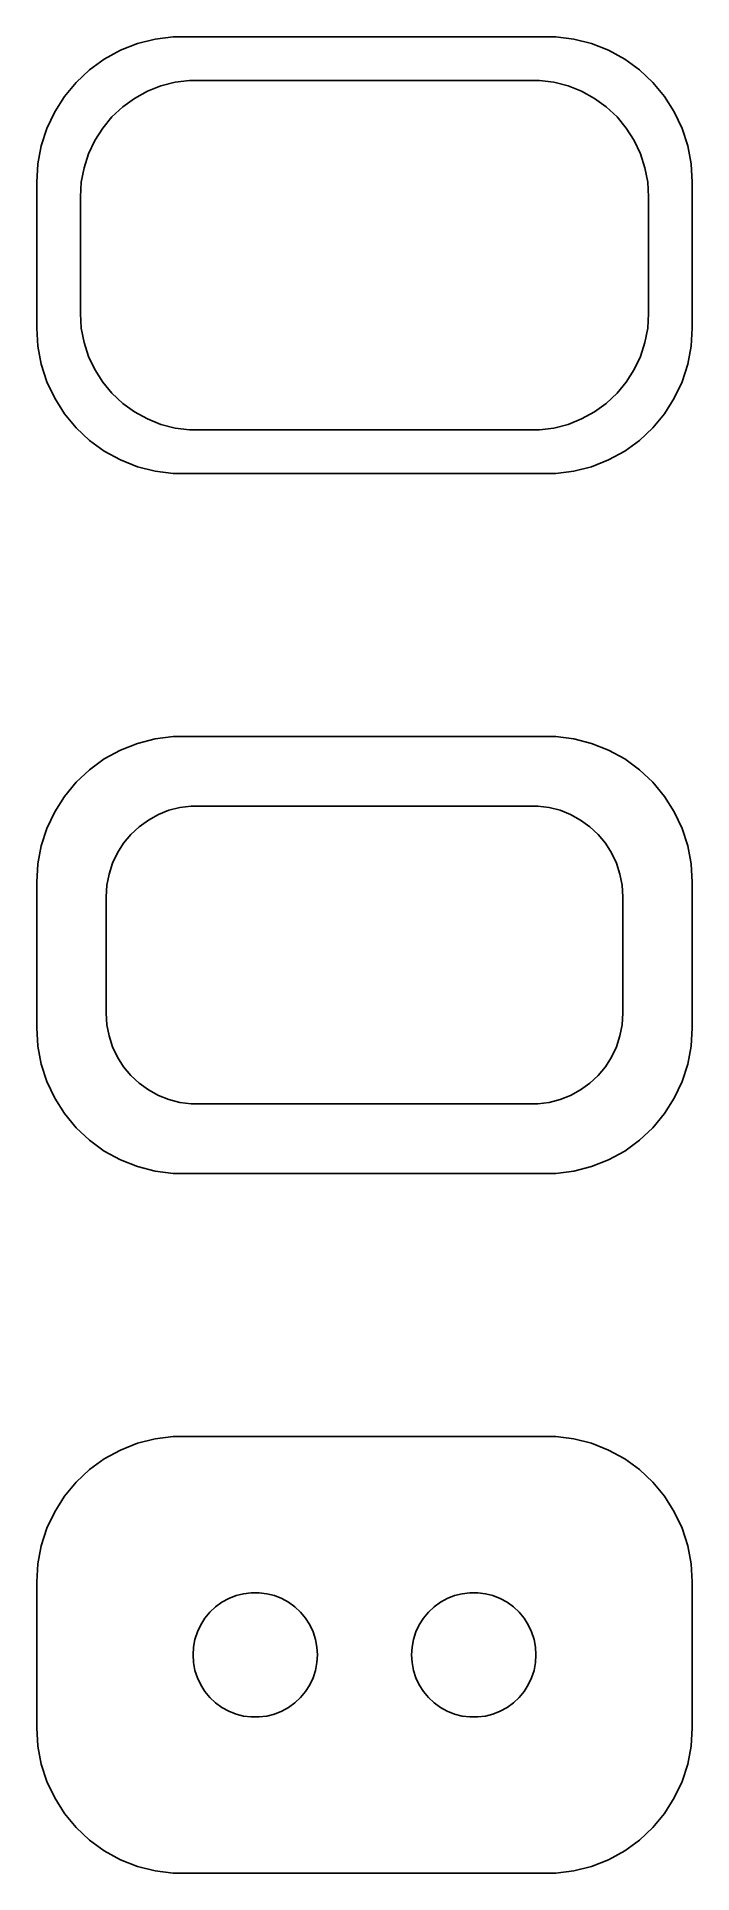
# Model space of a CAD drawing. Header units: metres. Extents: x -11.2 to 11.2, y 64.5 to 127.5.
import ezdxf

# ---------------------------------------------------------------- set-up
doc = ezdxf.new("R2010")
doc.units = ezdxf.units.M

msp = doc.modelspace()

# ---------------------------------------------------------------- linework, layer by layer
for p, q in [((-7.79507, 127.255), (-8.37889, 127.024)), ((-7.1869, 127.411), (-7.79507, 127.255)), ((-6.56395, 127.49), (-7.1869, 127.411)), ((6.56395, 127.49), (-6.56395, 127.49)), ((7.1869, 127.411), (6.56395, 127.49)), ((7.79507, 127.255), (7.1869, 127.411)), ((8.37889, 127.024), (7.79507, 127.255)), ((-8.92912, 126.722), (-9.43712, 126.353)), ((-8.37889, 127.024), (-8.92912, 126.722)), ((8.92912, 126.722), (8.37889, 127.024)), ((9.43712, 126.353), (8.92912, 126.722)), ((-9.43712, 126.353), (-9.89484, 125.923)), ((-6.49951, 125.929), (-6.00116, 125.992)), ((-6.00116, 125.992), (6.00116, 125.992)), ((6.00116, 125.992), (6.49951, 125.929)), ((9.89484, 125.923), (9.43712, 126.353)), ((-10.2951, 125.439), (-10.6315, 124.909)), ((-9.89484, 125.923), (-10.2951, 125.439)), ((-8.29968, 125.082), (-7.8933, 125.377)), ((-7.8933, 125.377), (-7.45311, 125.619)), ((-7.45311, 125.619), (-6.98605, 125.804)), ((-6.98605, 125.804), (-6.49951, 125.929)), ((6.49951, 125.929), (6.98605, 125.804)), ((6.98605, 125.804), (7.45311, 125.619)), ((7.45311, 125.619), (7.8933, 125.377)), ((7.8933, 125.377), (8.29968, 125.082)), ((10.2951, 125.439), (9.89484, 125.923)), ((10.6315, 124.909), (10.2951, 125.439)), ((-10.6315, 124.909), (-10.8989, 124.341)), ((-8.98605, 124.351), (-8.66586, 124.738)), ((-8.66586, 124.738), (-8.29968, 125.082)), ((8.29968, 125.082), (8.66586, 124.738)), ((8.66586, 124.738), (8.98605, 124.351)), ((10.8989, 124.341), (10.6315, 124.909)), ((-10.8989, 124.341), (-11.0929, 123.743)), ((-9.25522, 123.927), (-8.98605, 124.351)), ((8.98605, 124.351), (9.25522, 123.927)), ((11.0929, 123.743), (10.8989, 124.341)), ((-11.0929, 123.743), (-11.2106, 123.127)), ((-9.62433, 122.995), (-9.4691, 123.472)), ((-9.4691, 123.472), (-9.25522, 123.927)), ((9.25522, 123.927), (9.4691, 123.472)), ((9.4691, 123.472), (9.62433, 122.995)), ((11.2106, 123.127), (11.0929, 123.743)), ((-11.2106, 123.127), (-11.25, 122.5)), ((-9.71844, 122.501), (-9.62433, 122.995)), ((9.62433, 122.995), (9.71844, 122.501)), ((11.25, 122.5), (11.2106, 123.127)), ((-11.25, 122.5), (-11.25, 117.5)), ((-9.75, 122), (-9.71844, 122.501)), ((9.71844, 122.501), (9.75, 122)), ((11.25, 117.5), (11.25, 122.5)), ((-9.75, 118), (-9.75, 122)), ((9.75, 122), (9.75, 118)), ((-9.71844, 117.499), (-9.75, 118)), ((9.75, 118), (9.71844, 117.499)), ((-11.25, 117.5), (-11.2106, 116.873)), ((-9.62433, 117.005), (-9.71844, 117.499)), ((9.71844, 117.499), (9.62433, 117.005)), ((11.2106, 116.873), (11.25, 117.5)), ((-11.2106, 116.873), (-11.0929, 116.257)), ((-9.4691, 116.528), (-9.62433, 117.005)), ((-9.25522, 116.073), (-9.4691, 116.528)), ((9.4691, 116.528), (9.25522, 116.073)), ((9.62433, 117.005), (9.4691, 116.528)), ((11.0929, 116.257), (11.2106, 116.873)), ((-11.0929, 116.257), (-10.8989, 115.659)), ((-8.98605, 115.649), (-9.25522, 116.073)), ((9.25522, 116.073), (8.98605, 115.649)), ((10.8989, 115.659), (11.0929, 116.257)), ((-10.8989, 115.659), (-10.6315, 115.091)), ((-8.66586, 115.262), (-8.98605, 115.649)), ((-8.29968, 114.918), (-8.66586, 115.262)), ((8.66586, 115.262), (8.29968, 114.918)), ((8.98605, 115.649), (8.66586, 115.262)), ((10.6315, 115.091), (10.8989, 115.659)), ((-10.6315, 115.091), (-10.2951, 114.561)), ((-7.8933, 114.623), (-8.29968, 114.918)), ((8.29968, 114.918), (7.8933, 114.623)), ((10.2951, 114.561), (10.6315, 115.091)), ((-10.2951, 114.561), (-9.89484, 114.077)), ((-9.89484, 114.077), (-9.43712, 113.647)), ((-7.45311, 114.381), (-7.8933, 114.623)), ((-6.98605, 114.196), (-7.45311, 114.381)), ((-6.49951, 114.071), (-6.98605, 114.196)), ((-6.00116, 114.008), (-6.49951, 114.071)), ((6.00116, 114.008), (-6.00116, 114.008)), ((6.49951, 114.071), (6.00116, 114.008)), ((6.98605, 114.196), (6.49951, 114.071)), ((7.45311, 114.381), (6.98605, 114.196)), ((7.8933, 114.623), (7.45311, 114.381)), ((9.43712, 113.647), (9.89484, 114.077)), ((9.89484, 114.077), (10.2951, 114.561)), ((-9.43712, 113.647), (-8.92912, 113.278)), ((8.92912, 113.278), (9.43712, 113.647)), ((-8.92912, 113.278), (-8.37889, 112.976)), ((-8.37889, 112.976), (-7.79507, 112.745)), ((-7.79507, 112.745), (-7.1869, 112.589)), ((7.1869, 112.589), (7.79507, 112.745)), ((7.79507, 112.745), (8.37889, 112.976)), ((8.37889, 112.976), (8.92912, 113.278)), ((-7.1869, 112.589), (-6.56395, 112.51)), ((-6.56395, 112.51), (6.56395, 112.51)), ((6.56395, 112.51), (7.1869, 112.589)), ((-7.1869, 103.411), (-7.79507, 103.255)), ((-6.56395, 103.49), (-7.1869, 103.411)), ((6.56395, 103.49), (-6.56395, 103.49)), ((7.1869, 103.411), (6.56395, 103.49)), ((7.79507, 103.255), (7.1869, 103.411)), ((-8.92912, 102.722), (-9.43712, 102.353)), ((-8.37889, 103.024), (-8.92912, 102.722)), ((-7.79507, 103.255), (-8.37889, 103.024)), ((8.37889, 103.024), (7.79507, 103.255)), ((8.92912, 102.722), (8.37889, 103.024)), ((9.43712, 102.353), (8.92912, 102.722)), ((-9.43712, 102.353), (-9.89484, 101.923)), ((9.89484, 101.923), (9.43712, 102.353)), ((-10.2951, 101.439), (-10.6315, 100.909)), ((-9.89484, 101.923), (-10.2951, 101.439)), ((10.2951, 101.439), (9.89484, 101.923)), ((10.6315, 100.909), (10.2951, 101.439)), ((-10.6315, 100.909), (-10.8989, 100.341)), ((-7.41798, 100.628), (-7.07541, 100.817)), ((-7.07541, 100.817), (-6.71194, 100.961)), ((-6.71194, 100.961), (-6.3333, 101.058)), ((-6.3333, 101.058), (-5.94545, 101.107)), ((-5.94545, 101.107), (5.94545, 101.107)), ((5.94545, 101.107), (6.3333, 101.058)), ((6.3333, 101.058), (6.71194, 100.961)), ((6.71194, 100.961), (7.07541, 100.817)), ((7.07541, 100.817), (7.41798, 100.628)), ((10.8989, 100.341), (10.6315, 100.909)), ((-10.8989, 100.341), (-11.0929, 99.7434)), ((-8.01921, 100.131), (-7.73424, 100.399)), ((-7.73424, 100.399), (-7.41798, 100.628)), ((7.41798, 100.628), (7.73424, 100.399)), ((7.73424, 100.399), (8.01921, 100.131)), ((11.0929, 99.7434), (10.8989, 100.341)), ((-11.0929, 99.7434), (-11.2106, 99.1267)), ((-8.47786, 99.4996), (-8.2684, 99.8297)), ((-8.2684, 99.8297), (-8.01921, 100.131)), ((8.01921, 100.131), (8.2684, 99.8297)), ((8.2684, 99.8297), (8.47786, 99.4996)), ((11.2106, 99.1267), (11.0929, 99.7434)), ((-11.2106, 99.1267), (-11.25, 98.5)), ((-8.76512, 98.7741), (-8.64432, 99.1459)), ((-8.64432, 99.1459), (-8.47786, 99.4996)), ((8.47786, 99.4996), (8.64432, 99.1459)), ((8.64432, 99.1459), (8.76512, 98.7741)), ((11.25, 98.5), (11.2106, 99.1267)), ((-11.25, 98.5), (-11.25, 93.5)), ((-8.86292, 98), (-8.83836, 98.3902)), ((-8.83836, 98.3902), (-8.76512, 98.7741)), ((8.76512, 98.7741), (8.83836, 98.3902)), ((8.83836, 98.3902), (8.86292, 98)), ((11.25, 93.5), (11.25, 98.5)), ((-8.86292, 94), (-8.86292, 98)), ((8.86292, 98), (8.86292, 94)), ((-8.83836, 93.6098), (-8.86292, 94)), ((8.86292, 94), (8.83836, 93.6098)), ((-11.25, 93.5), (-11.2106, 92.8733)), ((-8.76512, 93.2259), (-8.83836, 93.6098)), ((-8.64432, 92.8541), (-8.76512, 93.2259)), ((8.76512, 93.2259), (8.64432, 92.8541)), ((8.83836, 93.6098), (8.76512, 93.2259)), ((11.2106, 92.8733), (11.25, 93.5)), ((-11.2106, 92.8733), (-11.0929, 92.2566)), ((-8.47786, 92.5004), (-8.64432, 92.8541)), ((8.64432, 92.8541), (8.47786, 92.5004)), ((11.0929, 92.2566), (11.2106, 92.8733)), ((-11.0929, 92.2566), (-10.8989, 91.6594)), ((-8.2684, 92.1703), (-8.47786, 92.5004)), ((-8.01921, 91.8691), (-8.2684, 92.1703)), ((8.2684, 92.1703), (8.01921, 91.8691)), ((8.47786, 92.5004), (8.2684, 92.1703)), ((10.8989, 91.6594), (11.0929, 92.2566)), ((-10.8989, 91.6594), (-10.6315, 91.0912)), ((-7.73424, 91.6015), (-8.01921, 91.8691)), ((-7.41798, 91.3717), (-7.73424, 91.6015)), ((-7.07541, 91.1833), (-7.41798, 91.3717)), ((7.41798, 91.3717), (7.07541, 91.1833)), ((7.73424, 91.6015), (7.41798, 91.3717)), ((8.01921, 91.8691), (7.73424, 91.6015)), ((10.6315, 91.0912), (10.8989, 91.6594)), ((-10.6315, 91.0912), (-10.2951, 90.5611)), ((-6.71194, 91.0394), (-7.07541, 91.1833)), ((-6.3333, 90.9422), (-6.71194, 91.0394)), ((-5.94545, 90.8932), (-6.3333, 90.9422)), ((5.94545, 90.8932), (-5.94545, 90.8932)), ((6.3333, 90.9422), (5.94545, 90.8932)), ((6.71194, 91.0394), (6.3333, 90.9422)), ((7.07541, 91.1833), (6.71194, 91.0394)), ((10.2951, 90.5611), (10.6315, 91.0912)), ((-10.2951, 90.5611), (-9.89484, 90.0773)), ((-9.89484, 90.0773), (-9.43712, 89.6474)), ((9.43712, 89.6474), (9.89484, 90.0773)), ((9.89484, 90.0773), (10.2951, 90.5611)), ((-9.43712, 89.6474), (-8.92912, 89.2784)), ((8.92912, 89.2784), (9.43712, 89.6474)), ((-8.92912, 89.2784), (-8.37889, 88.9759)), ((-8.37889, 88.9759), (-7.79507, 88.7447)), ((7.79507, 88.7447), (8.37889, 88.9759)), ((8.37889, 88.9759), (8.92912, 89.2784)), ((-7.79507, 88.7447), (-7.1869, 88.5886)), ((-7.1869, 88.5886), (-6.56395, 88.5099)), ((-6.56395, 88.5099), (6.56395, 88.5099)), ((6.56395, 88.5099), (7.1869, 88.5886)), ((7.1869, 88.5886), (7.79507, 88.7447)), ((-7.1869, 79.4114), (-7.79507, 79.2553)), ((-6.56395, 79.4901), (-7.1869, 79.4114)), ((6.56395, 79.4901), (-6.56395, 79.4901)), ((7.1869, 79.4114), (6.56395, 79.4901)), ((7.79507, 79.2553), (7.1869, 79.4114)), ((-8.37889, 79.0241), (-8.92912, 78.7216)), ((-7.79507, 79.2553), (-8.37889, 79.0241)), ((8.37889, 79.0241), (7.79507, 79.2553)), ((8.92912, 78.7216), (8.37889, 79.0241)), ((-9.43712, 78.3526), (-9.89484, 77.9227)), ((-8.92912, 78.7216), (-9.43712, 78.3526)), ((9.43712, 78.3526), (8.92912, 78.7216)), ((9.89484, 77.9227), (9.43712, 78.3526)), ((-9.89484, 77.9227), (-10.2951, 77.4389)), ((10.2951, 77.4389), (9.89484, 77.9227)), ((-10.6315, 76.9088), (-10.8989, 76.3406)), ((-10.2951, 77.4389), (-10.6315, 76.9088)), ((10.6315, 76.9088), (10.2951, 77.4389)), ((10.8989, 76.3406), (10.6315, 76.9088)), ((-10.8989, 76.3406), (-11.0929, 75.7434)), ((11.0929, 75.7434), (10.8989, 76.3406)), ((-11.0929, 75.7434), (-11.2106, 75.1267)), ((11.2106, 75.1267), (11.0929, 75.7434)), ((-11.2106, 75.1267), (-11.25, 74.5)), ((11.25, 74.5), (11.2106, 75.1267)), ((-11.25, 74.5), (-11.25, 69.5)), ((11.25, 69.5), (11.25, 74.5)), ((-5.11108, 73.6453), (-4.89413, 73.8029)), ((-4.89413, 73.8029), (-4.65915, 73.9321)), ((-4.65915, 73.9321), (-4.40984, 74.0308)), ((-4.40984, 74.0308), (-4.1501, 74.0975)), ((-4.1501, 74.0975), (-3.88406, 74.1311)), ((-3.88406, 74.1311), (-3.61592, 74.1311)), ((-3.61592, 74.1311), (-3.34988, 74.0975)), ((-3.34988, 74.0975), (-3.09015, 74.0308)), ((-3.09015, 74.0308), (-2.84084, 73.9321)), ((-2.84084, 73.9321), (-2.60585, 73.8029)), ((-2.60585, 73.8029), (-2.3889, 73.6453)), ((2.3889, 73.6453), (2.60585, 73.8029)), ((2.60585, 73.8029), (2.84084, 73.9321)), ((2.84084, 73.9321), (3.09015, 74.0308)), ((3.09015, 74.0308), (3.34988, 74.0975)), ((3.34988, 74.0975), (3.61592, 74.1311)), ((3.61592, 74.1311), (3.88406, 74.1311)), ((3.88406, 74.1311), (4.1501, 74.0975)), ((4.1501, 74.0975), (4.40984, 74.0308)), ((4.40984, 74.0308), (4.65915, 73.9321)), ((4.65915, 73.9321), (4.89413, 73.8029)), ((4.89413, 73.8029), (5.11108, 73.6453)), ((-5.62117, 73.0287), (-5.47748, 73.2551)), ((-5.47748, 73.2551), (-5.30655, 73.4617)), ((-5.30655, 73.4617), (-5.11108, 73.6453)), ((-2.3889, 73.6453), (-2.19344, 73.4617)), ((-2.19344, 73.4617), (-2.02251, 73.2551)), ((-2.02251, 73.2551), (-1.87881, 73.0287)), ((1.87881, 73.0287), (2.02251, 73.2551)), ((2.02251, 73.2551), (2.19344, 73.4617)), ((2.19344, 73.4617), (2.3889, 73.6453)), ((5.11108, 73.6453), (5.30655, 73.4617)), ((5.30655, 73.4617), (5.47748, 73.2551)), ((5.47748, 73.2551), (5.62117, 73.0287)), ((-5.86845, 72.2676), (-5.81821, 72.531)), ((-5.81821, 72.531), (-5.73534, 72.786)), ((-5.73534, 72.786), (-5.62117, 73.0287)), ((-1.87881, 73.0287), (-1.76465, 72.786)), ((-1.76465, 72.786), (-1.68178, 72.531)), ((-1.68178, 72.531), (-1.63153, 72.2676)), ((1.63153, 72.2676), (1.68178, 72.531)), ((1.68178, 72.531), (1.76465, 72.786)), ((1.76465, 72.786), (1.87881, 73.0287)), ((5.62117, 73.0287), (5.73534, 72.786)), ((5.73534, 72.786), (5.81821, 72.531)), ((5.81821, 72.531), (5.86845, 72.2676)), ((-5.88528, 72), (-5.86845, 72.2676)), ((-5.86845, 71.7324), (-5.88528, 72)), ((-1.63153, 72.2676), (-1.6147, 72)), ((-1.6147, 72), (-1.63153, 71.7324)), ((1.6147, 72), (1.63153, 72.2676)), ((1.63153, 71.7324), (1.6147, 72)), ((5.86845, 72.2676), (5.88528, 72)), ((5.88528, 72), (5.86845, 71.7324)), ((-5.81821, 71.469), (-5.86845, 71.7324)), ((-5.73534, 71.214), (-5.81821, 71.469)), ((-5.62117, 70.9713), (-5.73534, 71.214)), ((-1.76465, 71.214), (-1.87881, 70.9713)), ((-1.68178, 71.469), (-1.76465, 71.214)), ((-1.63153, 71.7324), (-1.68178, 71.469)), ((1.68178, 71.469), (1.63153, 71.7324)), ((1.76465, 71.214), (1.68178, 71.469)), ((1.87881, 70.9713), (1.76465, 71.214)), ((5.73534, 71.214), (5.62117, 70.9713)), ((5.81821, 71.469), (5.73534, 71.214)), ((5.86845, 71.7324), (5.81821, 71.469)), ((-5.47748, 70.7449), (-5.62117, 70.9713)), ((-5.30655, 70.5383), (-5.47748, 70.7449)), ((-5.11108, 70.3547), (-5.30655, 70.5383)), ((-2.19344, 70.5383), (-2.3889, 70.3547)), ((-2.02251, 70.7449), (-2.19344, 70.5383)), ((-1.87881, 70.9713), (-2.02251, 70.7449)), ((2.02251, 70.7449), (1.87881, 70.9713)), ((2.19344, 70.5383), (2.02251, 70.7449)), ((2.3889, 70.3547), (2.19344, 70.5383)), ((5.30655, 70.5383), (5.11108, 70.3547)), ((5.47748, 70.7449), (5.30655, 70.5383)), ((5.62117, 70.9713), (5.47748, 70.7449)), ((-4.89413, 70.1971), (-5.11108, 70.3547)), ((-4.65915, 70.0679), (-4.89413, 70.1971)), ((-4.40984, 69.9692), (-4.65915, 70.0679)), ((-4.1501, 69.9025), (-4.40984, 69.9692)), ((-3.09015, 69.9692), (-3.34988, 69.9025)), ((-2.84084, 70.0679), (-3.09015, 69.9692)), ((-2.60585, 70.1971), (-2.84084, 70.0679)), ((-2.3889, 70.3547), (-2.60585, 70.1971)), ((2.60585, 70.1971), (2.3889, 70.3547)), ((2.84084, 70.0679), (2.60585, 70.1971)), ((3.09015, 69.9692), (2.84084, 70.0679)), ((3.34988, 69.9025), (3.09015, 69.9692)), ((4.40984, 69.9692), (4.1501, 69.9025)), ((4.65915, 70.0679), (4.40984, 69.9692)), ((4.89413, 70.1971), (4.65915, 70.0679)), ((5.11108, 70.3547), (4.89413, 70.1971)), ((-11.25, 69.5), (-11.2106, 68.8733)), ((-3.88406, 69.8689), (-4.1501, 69.9025)), ((-3.61592, 69.8689), (-3.88406, 69.8689)), ((-3.34988, 69.9025), (-3.61592, 69.8689)), ((3.61592, 69.8689), (3.34988, 69.9025)), ((3.88406, 69.8689), (3.61592, 69.8689)), ((4.1501, 69.9025), (3.88406, 69.8689)), ((11.2106, 68.8733), (11.25, 69.5)), ((-11.2106, 68.8733), (-11.0929, 68.2566)), ((11.0929, 68.2566), (11.2106, 68.8733)), ((-11.0929, 68.2566), (-10.8989, 67.6594)), ((10.8989, 67.6594), (11.0929, 68.2566)), ((-10.8989, 67.6594), (-10.6315, 67.0912)), ((10.6315, 67.0912), (10.8989, 67.6594)), ((-10.6315, 67.0912), (-10.2951, 66.5611)), ((10.2951, 66.5611), (10.6315, 67.0912)), ((-10.2951, 66.5611), (-9.89484, 66.0773)), ((9.89484, 66.0773), (10.2951, 66.5611)), ((-9.89484, 66.0773), (-9.43712, 65.6474)), ((-9.43712, 65.6474), (-8.92912, 65.2784)), ((8.92912, 65.2784), (9.43712, 65.6474)), ((9.43712, 65.6474), (9.89484, 66.0773)), ((-8.92912, 65.2784), (-8.37889, 64.9759)), ((-8.37889, 64.9759), (-7.79507, 64.7447)), ((7.79507, 64.7447), (8.37889, 64.9759)), ((8.37889, 64.9759), (8.92912, 65.2784)), ((-7.79507, 64.7447), (-7.1869, 64.5886)), ((-7.1869, 64.5886), (-6.56395, 64.5099)), ((-6.56395, 64.5099), (6.56395, 64.5099)), ((6.56395, 64.5099), (7.1869, 64.5886)), ((7.1869, 64.5886), (7.79507, 64.7447))]:
    msp.add_line(p, q)

doc.saveas('drawing.dxf')
